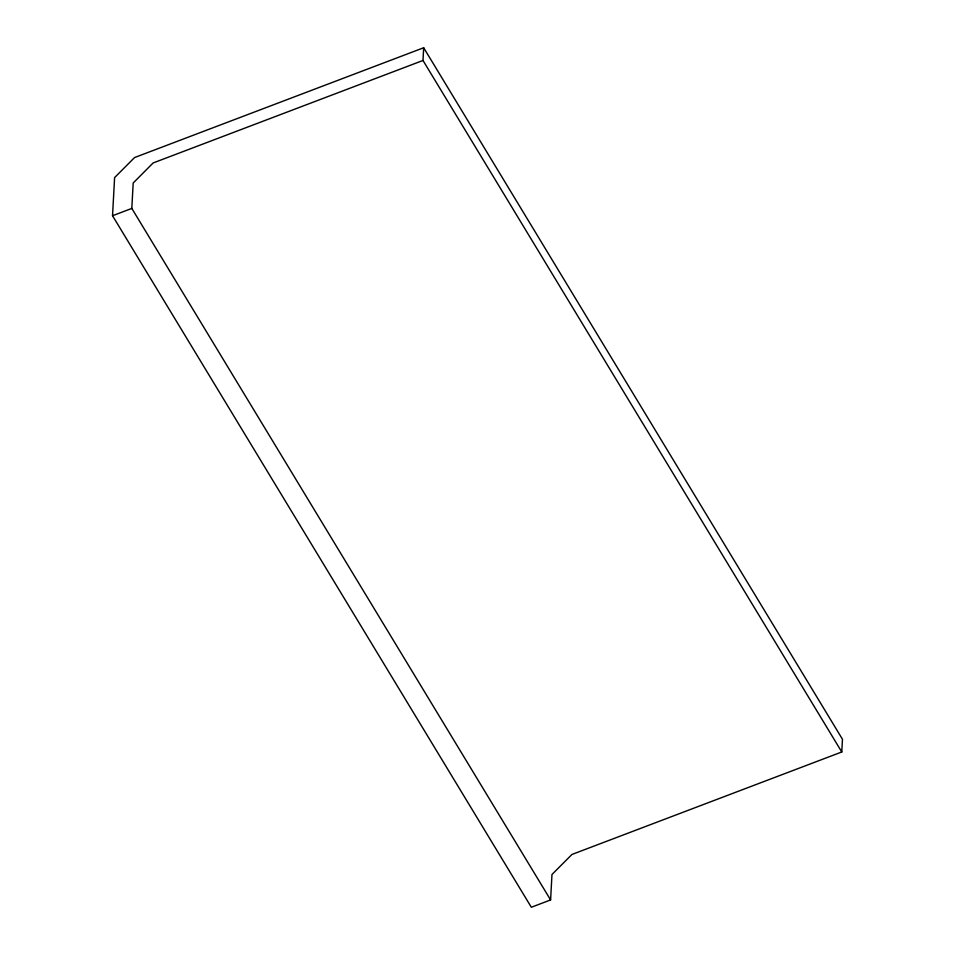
<?xml version="1.0" encoding="UTF-8"?>
<svg xmlns="http://www.w3.org/2000/svg" width="955" height="955" viewBox="0 0 955 955"><rect width="100%" height="100%" fill="white"/><g stroke="black" fill="none" stroke-linecap="round" stroke-linejoin="round"><path stroke-width="1.43" d="M112.535 215.735L114.6 177.594L134.56 157.551L423.674 47.75L842.465 739.265L841.773 751.979L571.938 854.462L551.978 874.494L550.593 899.932L531.326 907.25L112.535 215.735L131.814 208.417L133.187 182.99L153.146 162.947L422.993 60.463L423.674 47.75M422.993 60.463L841.773 751.979M131.814 208.417L550.593 899.932"/></g></svg>
